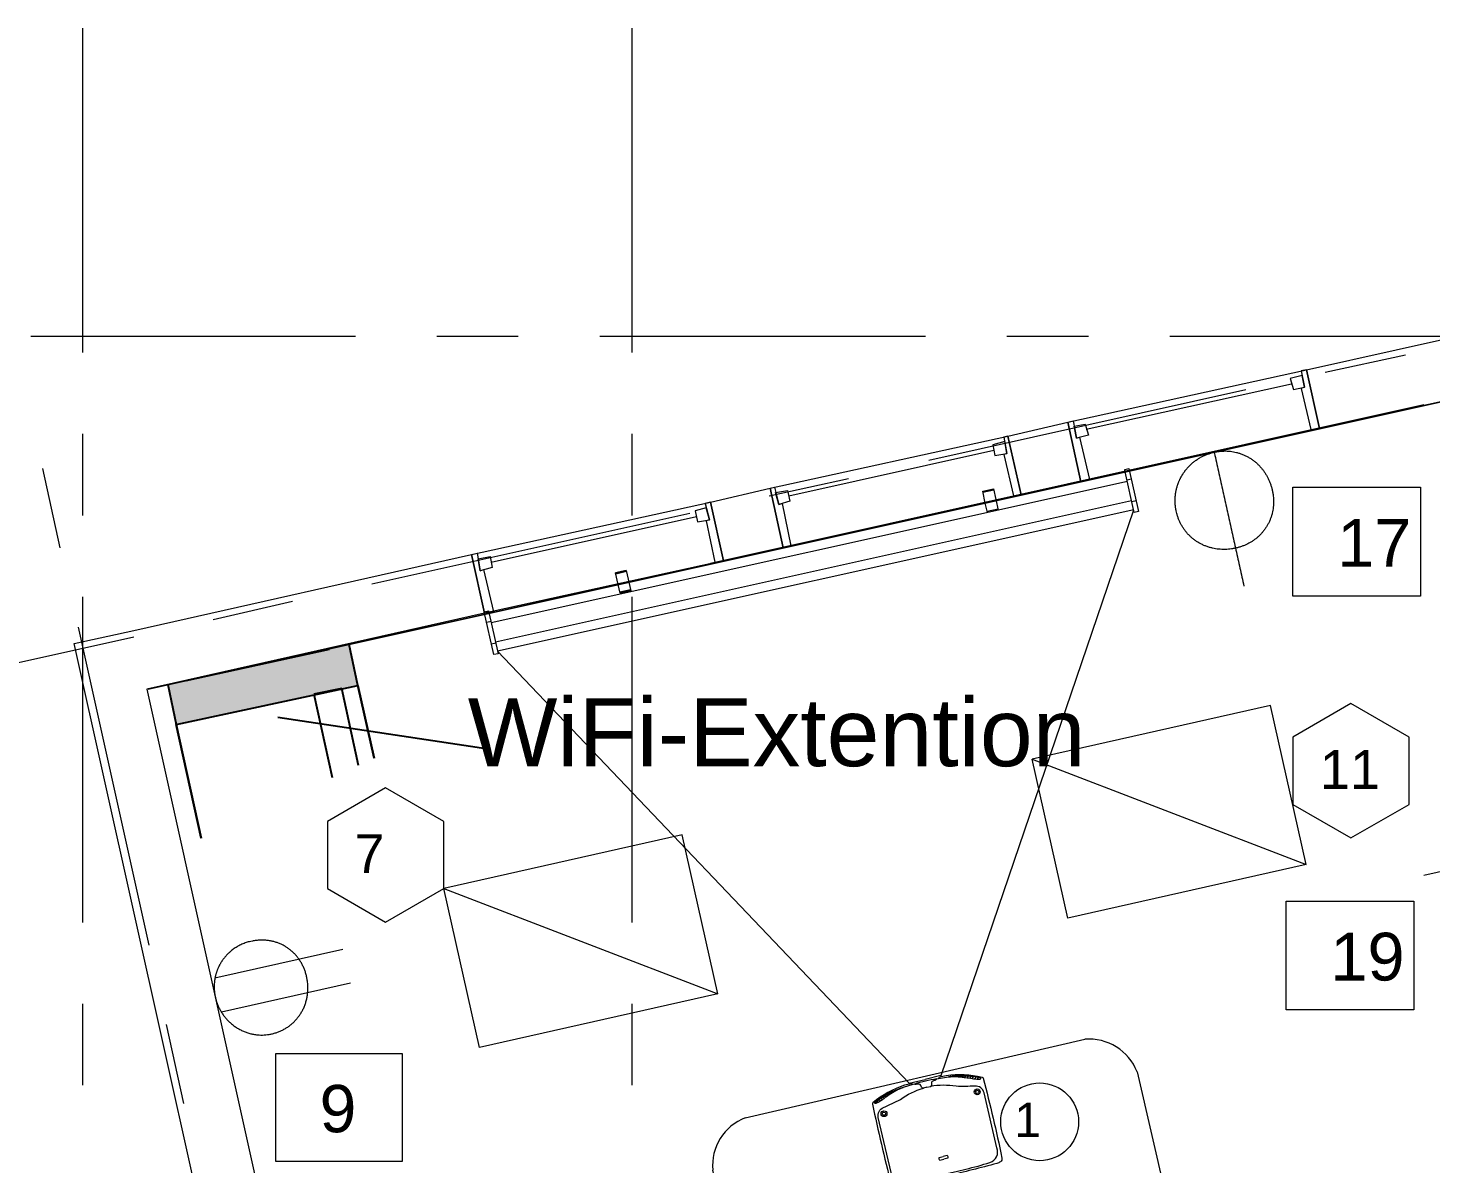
# Model space of a CAD drawing. Header units: inches. Extents: x 0.9 to 36.3, y 0.7 to 23.3.
# Drawn here: x 15.06 to 17.213, y 11.169 to 12.913 of the extents above; entities that cross this region are included whole.
import ezdxf

# ---------------------------------------------------------------- set-up
doc = ezdxf.new("R2010")
doc.units = ezdxf.units.IN
doc.linetypes.add('ACAD_ISO02W100', pattern=[15, 12, -3])
doc.layers.get('0').update_dxf_attribs({"color": 1})
for name, color, linetype, lineweight, true_color in [('Blocks', 7, 'Continuous', 5, 0x9a9c7f), ('Lights', 7, 'Continuous', 15, 0xff0a0a), ('Numbering Lights', 1, 'Continuous', 15, 0xff0000), ('Numbering Projectors', 7, 'Continuous', 0, 0x9a9c7f), ('PDF_Geometry', 7, 'Continuous', 9, 0x777777)]:
    doc.layers.add(name, color=color, linetype=linetype, lineweight=lineweight, true_color=true_color)
doc.layers.add('Numbering receptecles', color=170, linetype='Continuous', lineweight=15)
doc.layers.add('Receptacles', color=170, linetype='Continuous', lineweight=15)
doc.layers.add('WIFI', color=18, linetype='Continuous')
doc.styles.get("Standard").update_dxf_attribs({"font": 'arial.ttf'})

# ---------------------------------------------------------------- blocks, each defined once
blk = doc.blocks.new('Desk - 30 x 60 in.')
at = {"linetype": 'Continuous'}
for p, q in [((-26.999995, 0), (26.999995, 0)), ((-29.999995, -27), (-29.999995, -3)), ((29.999995, -3), (29.999995, -27)), ((26.999995, -30), (-26.999995, -30)), ((-20.000005, -30), (-20.000005, -31)), ((-16.000005, -31), (-16.000005, -30)), ((15.999995, -31), (15.999995, -30)), ((19.999995, -30), (19.999995, -31)), ((-20.000005, -31), (-16.000005, -31)), ((19.999995, -31), (15.999995, -31))]:
    blk.add_line(p, q, dxfattribs=at)
for centre, start, end in [((-26.499995, -3.5), 98.1301, 171.8699), ((26.499995, -3.5), 8.130102, 81.8699), ((-26.499995, -26.5), 188.1301, 261.8699), ((26.499995, -26.5), 278.1301, 351.8699)]:
    blk.add_arc(centre, 3.535534, start, end, dxfattribs=at)
blk = doc.blocks.new('Epson 5040ub_top_cad-block.com')
at = {"color": 0}
for points in [[(-73.9, -4.5), (-73.9, 0), (0, 0)], [(73.9, -4.5), (73.9, 0), (0, 0)], [(-230.6, -53.4), (-238.1, -47.2)], [(-219.7, -49.3), (-227.7, -42.6)], [(-208.3, -44.9), (-216.4, -38.2)], [(-198.7, -41.1), (-206.5, -34.6)], [(-188.1, -37), (-195.3, -31)], [(-177.2, -32.4), (-183.1, -27.5)], [(-167.9, -28.7), (-172.6, -24.9)], [(-157.3, -24.9), (-160.4, -22.3)], [(-147.5, -21.8), (-149.4, -20.3)], [(-138.3, -19.3), (-138.9, -18.8)], [(138.3, -19.3), (138.9, -18.8)], [(147.5, -21.8), (149.4, -20.3)], [(157.3, -24.9), (160.4, -22.3)], [(167.9, -28.7), (172.6, -24.9)], [(177.2, -32.4), (183.1, -27.5)], [(188.1, -37), (195.3, -31)], [(198.7, -41.1), (206.5, -34.6)], [(208.3, -44.9), (216.4, -38.2)], [(219.7, -49.3), (227.7, -42.6)], [(230.6, -53.4), (238.1, -47.2)], [(-18.6, -359.4), (0, -359.4)], [(-18.6, -371.4), (0, -371.4)], [(18.6, -359.4), (0, -359.4)], [(18.6, -371.4), (0, -371.4)], [(-48.7, -438.5), (48.7, -438.5)]]:
    blk.add_lwpolyline(points, dxfattribs=at)
for points in [[(0, -36.6), (-16.8, -36.6, -0.354906), (-24.2, -30.6, -0.016056), (-25.6, -22.2, 0.285232), (-31.3, -15.4, 0.084022), (-44.3, -13.5, -0.143766), (-48.6, -12.3, -0.072792), (-51.7, -9.7), (-60.2, -10.3, 0.320532), (-65.8, -5.2, 0.048215), (-96.9, -4.8, 0.096612), (-253.6, -49, 0.263617), (-257.6, -55.1, 0.012885), (-257.6, -426.5, -0.781265)], [(-60.2, -10.3), (-106, -13.5, 0.045223), (-106, -13.5, 0.07056), (-174.3, -31.3, -0.006437), (-228.3, -52.6, -0.072856), (-242.6, -55.7, -0.70445), (-245.6, -48.9, -0.081569), (-240.3, -45.4, -0.0531), (-169.8, -21.4, -0.048177), (-106, -13.5, -6.183682)], [(-48.7, -438.5), (-87.3, -438.5, -0.020934), (-200.3, -433.8, -0.427836), (-246.2, -376.8), (-246.2, -120.6, -0.367703), (-212.3, -80.7, 0.026801), (-129.5, -62.7, 0.03082), (-129.5, -62.7, -0.081077), (-16.8, -36.6, -8.970593)], [(-246.5, -53.2, -0.112665), (-245.6, -51.7, -0.081569), (-240.3, -48.2, -0.0531), (-169.8, -24.2, -0.02751), (-133.5, -18.2, -0.02751)], [(0, -36.6), (16.8, -36.6, 0.354906), (24.2, -30.6, 0.016056), (25.6, -22.2, -0.285232), (31.3, -15.4, -0.084022), (44.3, -13.5, 0.143766), (48.6, -12.3, 0.072792), (51.7, -9.7), (60.2, -10.3, -0.320532), (65.8, -5.2, -0.048215), (96.9, -4.8, -0.096612), (253.6, -49, -0.263617), (257.6, -55.1, -0.012885), (257.6, -426.5, 0.781265)], [(48.7, -438.5), (87.3, -438.5, 0.020934), (200.3, -433.8, 0.427836), (246.2, -376.8), (246.2, -120.6, 0.367703), (212.3, -80.7, -0.026801), (129.5, -62.7, -0.03082), (129.5, -62.7, 0.081077), (16.8, -36.6, 8.970593)], [(60.2, -10.3), (106, -13.5, -0.045223), (106, -13.5, -0.07056), (174.3, -31.3, 0.006437), (228.3, -52.6, 0.072856), (242.6, -55.7, 0.70445), (245.6, -48.9, 0.081569), (240.3, -45.4, 0.0531), (169.8, -21.4, 0.048177), (106, -13.5, 6.183682)], [(246.5, -53.2, 0.112665), (245.6, -51.7, 0.081569), (240.3, -48.2, 0.0531), (169.8, -24.2, 0.02751), (133.5, -18.2, 0.02751)], [(-257.6, -426.5, 0.30611), (-247.4, -441.7, 0.079705), (-229.7, -445.7, 0.003039), (0, -450, 73.76926)], [(257.6, -426.5, -0.30611), (247.4, -441.7, -0.079705), (229.7, -445.7, -0.003039), (0, -450, -73.76926)]]:
    blk.add_lwpolyline(points, format="xyb", dxfattribs=at)
for centre, radius in [((-217, -109.2), 13.3), ((-217, -109.2), 7.38), ((217, -109.2), 13.3), ((217, -109.2), 7.38)]:
    blk.add_circle(centre, radius, dxfattribs=at)
for centre, radius, start, end in [((0, -858.8), 850.7, 86.51693, 93.48307), ((-14, -365.4), 7.59, 127.73948, 232.26052), ((14, -365.4), 7.59, 307.73948, 52.26052)]:
    blk.add_arc(centre, radius, start, end, dxfattribs=at)

msp = doc.modelspace()

# ---------------------------------------------------------------- hatches: boundary and pattern name
at = {"layer": 'WIFI', "ltscale": 6, "transparency": 33554559}
h = msp.add_hatch(color=256, dxfattribs=at)
h.dxf.hatch_style = 1
h.set_gradient(color1=(153, 27, 30), color2=(0, 0, 0), tint=1)
h.paths.add_polyline_path([(15.3248, 11.9157), (15.2748, 11.9046), (15.2875, 11.8433), (15.4991, 11.8888), (15.4989, 11.8898), (15.5418, 11.8986), (15.542, 11.898), (15.5665, 11.9033), (15.5529, 11.9664)])

# ---------------------------------------------------------------- linework, layer by layer
at = {"layer": 'Blocks', "linetype": 'ByBlock'}
for p, q in [((16.546, 12.1871), (16.7442, 12.2311)), ((16.7475, 12.2166), (15.7712, 11.9996)), ((16.7536, 12.2199), (16.747, 12.2185)), ((16.5424, 12.2034), (16.5259, 12.1997)), ((16.5292, 12.1849), (16.5457, 12.1885)), ((15.7777, 11.9704), (16.7539, 12.1874)), ((16.7572, 12.1728), (15.7809, 11.9559)), ((15.9824, 12.0618), (16.5295, 12.1834)), ((16.549, 12.1739), (16.5325, 12.1703)), ((16.761, 12.1869), (16.7544, 12.1855)), ((15.9784, 12.0798), (15.9619, 12.0761)), ((15.9787, 12.0781), (15.9623, 12.0744)), ((15.9849, 12.0503), (15.9684, 12.0467)), ((15.9853, 12.0487), (15.9688, 12.045)), ((15.7708, 12.0015), (15.7642, 12.0001)), ((15.7715, 11.9671), (15.7781, 11.9685))]:
    msp.add_line(p, q, dxfattribs=at)
at = {"layer": 'Blocks', "linetype": 'ByBlock', "ltscale": 0.001}
for p, q in [((16.4615, 11.3041), (16.7572, 12.1728)), ((16.4127, 11.2927), (15.7809, 11.9559))]:
    msp.add_line(p, q, dxfattribs=at)
at = {"layer": 'Blocks', "linetype": 'ByBlock'}
for points in [[(16.7434, 12.235), (16.75, 12.2364), (16.7646, 12.1705), (16.758, 12.169), (16.7442, 12.2311)], [(15.7605, 12.0165), (15.7671, 12.018), (15.7818, 11.9521), (15.7752, 11.9506)]]:
    msp.add_lwpolyline(points, close=True, dxfattribs=at)
for points in [[(16.5328, 12.1689), (16.5295, 12.1834), (16.5256, 12.2014), (16.542, 12.205), (16.5493, 12.1725)], [(15.768, 12.0142), (15.9659, 12.0582), (15.9619, 12.0761), (15.9784, 12.0798), (15.9853, 12.0487), (15.9688, 12.045), (15.9659, 12.0582)]]:
    msp.add_lwpolyline(points, dxfattribs=at)
at = {"layer": 'Lights', "linetype": 'ByBlock'}
for points in [[(17.022, 11.6284), (16.6562, 11.5461), (16.6013, 11.79), (17.022, 11.6284), (16.9671, 11.8723), (16.6013, 11.79)], [(16.1191, 11.4298), (15.7533, 11.3474), (15.6984, 11.5913), (16.1191, 11.4298), (16.0642, 11.6737), (15.6984, 11.5913)]]:
    msp.add_lwpolyline(points, dxfattribs=at)
at = {"layer": 'Numbering Lights', "linetype": 'ByBlock', "ltscale": 0.001}
for points in [[(17.0907, 11.8756), (17.0013, 11.8239), (17.0013, 11.7207), (17.0907, 11.6691), (17.1801, 11.7207), (17.1801, 11.8239)], [(15.609, 11.7462), (15.5196, 11.6946), (15.5196, 11.5913), (15.609, 11.5397), (15.6984, 11.5913), (15.6984, 11.6946)]]:
    msp.add_lwpolyline(points, close=True, dxfattribs=at)
at = {"layer": 'Numbering Projectors', "linetype": 'ByBlock', "ltscale": 0.001}
msp.add_circle((16.6129, 11.2332), 0.0597, dxfattribs=at)
at = {"layer": 'Numbering receptecles', "linetype": 'ByBlock', "ltscale": 0.001}
for points in [[(17.0016, 12.2076), (17.1976, 12.2076), (17.1976, 12.0404), (17.0016, 12.0404)], [(16.9913, 11.5723), (17.1873, 11.5723), (17.1873, 11.405), (16.9913, 11.405)], [(15.4405, 11.3381), (15.6345, 11.3381), (15.6345, 11.1725), (15.4405, 11.1725)]]:
    msp.add_lwpolyline(points, close=True, dxfattribs=at)
at = {"layer": 'PDF_Geometry', "linetype": 'ByBlock'}
for points in [[(15.1444, 12.4145), (15.1444, 12.9128)], [(15.9877, 12.4145), (15.9877, 12.9128)], [(17.8143, 9.6579), (17.7993, 9.7263), (17.7976, 9.7296), (17.8343, 9.7379), (17.2543, 12.3462), (17.291, 12.3528), (17.0426, 12.2978), (17.0226, 12.3878), (17.2976, 12.4495), (17.7243, 12.4495), (19.4592, 12.4495), (20.2658, 12.4495), (20.3308, 12.4495)], [(15.0644, 12.4395), (15.5627, 12.4395)], [(15.6877, 12.4395), (15.8127, 12.4395)], [(15.9377, 12.4395), (16.4377, 12.4395)], [(16.5627, 12.4395), (16.6877, 12.4395)], [(16.8126, 12.4395), (17.3126, 12.4395)], [(17.051, 12.3845), (17.1743, 12.4112)], [(17.0226, 12.3878), (17.0143, 12.3862), (17.0193, 12.3612), (17.0143, 12.3595), (17.0293, 12.2962), (17.0426, 12.2978)], [(16.9993, 12.3662), (16.6843, 12.2962)], [(17.2543, 12.3445), (15.2444, 11.8978), (17.2543, 12.3445)], [(16.4427, 12.2495), (16.9293, 12.3578)], [(16.1077, 12.0912), (17.2026, 12.3345)], [(16.656, 12.3078), (16.6643, 12.3095), (16.6693, 12.2828), (16.6743, 12.2845), (16.6893, 12.2195), (16.676, 12.2162)], [(15.1444, 12.1645), (15.1444, 12.2895)], [(15.9877, 12.1645), (15.9877, 12.2895)], [(16.5643, 12.2862), (16.5577, 12.2845), (16.5627, 12.2595), (16.5577, 12.2578), (16.5727, 12.1945), (16.5843, 12.1962)], [(16.2277, 12.1945), (16.5427, 12.2645)], [(15.1094, 12.1145), (15.0827, 12.2362)], [(16.1977, 12.1945), (16.3193, 12.2212)], [(16.1993, 12.2062), (16.206, 12.2078), (16.2127, 12.1812), (16.2177, 12.1828), (16.231, 12.1178), (16.2193, 12.1145)], [(15.5877, 12.0595), (16.076, 12.1678)], [(16.1077, 12.1845), (16.0993, 12.1828), (16.106, 12.1578), (16.101, 12.1562), (16.1143, 12.0928), (16.1277, 12.0945)], [(15.771, 12.0928), (16.086, 12.1628)], [(15.741, 12.1045), (15.7494, 12.1062), (15.7544, 12.0795), (15.7594, 12.0812), (15.7744, 12.0162), (15.761, 12.0145)], [(15.1444, 11.5395), (15.1444, 12.0395)], [(15.9877, 11.5395), (15.9877, 12.0395)], [(15.3444, 12.0045), (15.466, 12.0328)], [(14.7344, 11.8695), (15.2227, 11.9778)], [(15.246, 11.5045), (15.1377, 11.9928)], [(15.1444, 11.2895), (15.1444, 11.4145)], [(15.9877, 11.2895), (15.9877, 11.4145)], [(15.2994, 11.2612), (15.2727, 11.3829)]]:
    msp.add_lwpolyline(points, dxfattribs=at)
for points in [[(16.676, 12.2162), (16.656, 12.3078), (17.0226, 12.3878), (17.0426, 12.2978)], [(16.9976, 12.3745), (17.0026, 12.3578), (17.0193, 12.3612), (17.016, 12.3795)], [(16.676, 12.2162), (16.5843, 12.1962), (16.5643, 12.2862), (16.656, 12.3078)], [(16.6827, 12.3045), (16.6877, 12.2878), (16.6693, 12.2828), (16.666, 12.3012)], [(16.2193, 12.1145), (16.1993, 12.2062), (16.5643, 12.2862), (16.5843, 12.1962)], [(16.541, 12.2728), (16.5443, 12.2562), (16.5627, 12.2595), (16.5593, 12.2778)], [(16.3001, 12.1324), (16.7312, 12.2283)], [(16.2193, 12.1145), (16.1277, 12.0945), (16.1077, 12.1845), (16.1993, 12.2062)], [(16.226, 12.2028), (16.2293, 12.1862), (16.2127, 12.1812), (16.2077, 12.1995)], [(15.761, 12.0145), (15.741, 12.1045), (16.1077, 12.1845), (16.1277, 12.0945)], [(16.0843, 12.1712), (16.0877, 12.1545), (16.106, 12.1578), (16.101, 12.1762)], [(15.8689, 12.0366), (16.3001, 12.1324)], [(17.4326, 9.6446), (17.4476, 9.5763), (16.0527, 9.2663), (15.8377, 9.218), (15.8627, 9.103), (15.8377, 9.0963), (15.7727, 9.083), (15.1311, 11.9678), (15.2227, 11.9878), (15.741, 12.1045), (15.761, 12.0145), (15.2427, 11.8978), (15.821, 9.2913), (17.4326, 9.6479)], [(15.7694, 12.1012), (15.7727, 12.0845), (15.7544, 12.0795), (15.751, 12.0978)]]:
    msp.add_lwpolyline(points, close=True, dxfattribs=at)
at = {"layer": 'Receptacles', "linetype": 'ByBlock'}
for points in [[(17.2025, 11.6118), (17.4026, 11.6569)], [(15.5436, 11.498), (15.3471, 11.4538)], [(15.5553, 11.446), (15.3572, 11.4014)]]:
    msp.add_lwpolyline(points, dxfattribs=at)
for points, weights, knots in [([(16.8808, 12.2615), (16.9223, 12.2707), (16.9608, 12.2444), (16.97, 12.2029), (16.9792, 12.1614), (16.955, 12.1234), (16.9135, 12.1141), (16.872, 12.1049), (16.8319, 12.1287), (16.8227, 12.1702), (16.8181, 12.1903), (16.8216, 12.2106), (16.8327, 12.2279), (16.8438, 12.2453), (16.8607, 12.2571), (16.8808, 12.2615), (16.896, 12.193), (16.9112, 12.1245), (16.9264, 12.056)], [1, 1, 1, 1, 1, 1, 1, 1, 1, 1, 0.948717948716, 0.948717948716, 1, 0.948717948716, 0.948717948716, 1, 1, 1, 1], [0, 0, 0, 0, 1, 1, 1, 2, 2, 2, 3, 3, 3, 3.789582, 3.789582, 3.789582, 4.579164, 4.579164, 4.579164, 5.579164, 5.579164, 5.579164, 5.579164]), ([(15.3477, 11.4245), (15.3434, 11.4433), (15.3466, 11.4624), (15.3569, 11.4787), (15.3673, 11.4951), (15.3831, 11.5062), (15.402, 11.5103), (15.4421, 11.5193), (15.4788, 11.4961), (15.4878, 11.456), (15.4969, 11.416), (15.474, 11.3772), (15.434, 11.3682), (15.396, 11.3596), (15.3567, 11.3845), (15.3477, 11.4245)], [1, 0.948448710105, 0.948448710105, 1, 0.948448710105, 0.948448710105, 1, 1, 1, 1, 1, 1, 1, 1, 1, 1], [0, 0, 0, 0, 0.79168, 0.79168, 0.79168, 1.583359, 1.583359, 1.583359, 2.583359, 2.583359, 2.583359, 3.583359, 3.583359, 3.583359, 4.583359, 4.583359, 4.583359, 4.583359])]:
    msp.add_rational_spline(points, weights, degree=3, knots=knots, dxfattribs=at)
at = {"layer": 'WIFI', "linetype": 'ByBlock'}
for p, q in [((15.3031, 11.911), (15.5227, 11.9591)), ((15.5665, 11.9033), (15.5529, 11.9664)), ((15.2748, 11.9046), (15.2875, 11.8433)), ((15.2875, 11.8433), (15.5665, 11.9033)), ((15.5418, 11.8986), (15.4989, 11.8898)), ((15.4989, 11.8898), (15.5269, 11.7617)), ((15.5675, 11.7805), (15.5418, 11.8986)), ((15.5914, 11.7917), (15.5665, 11.9033)), ((15.5665, 11.9033), (15.5914, 11.7917)), ((15.326, 11.6686), (15.2875, 11.8433)), ((15.2875, 11.8433), (15.326, 11.6686))]:
    msp.add_line(p, q, dxfattribs=at)
at = {"layer": 'WIFI', "ltscale": 6}
msp.add_line((15.4435, 11.8546), (15.7665, 11.8061), dxfattribs=at)

# ---------------------------------------------------------------- block references
at = {"layer": 'Blocks', "linetype": 'ByBlock'}
for name, p, xscale, yscale, zscale, rotation in [('Desk - 30 x 60 in.', (16.8981, 10.7238), 0.02228400084495367, 0.02228400084495367, 0.02228400084495367, 283.0397335814351), ('Epson 5040ub_top_cad-block.com', (16.4371, 11.2984), 0.0003386368815212313, 0.0003386368815212313, 0.0003386368815212313, 13.1697255550649)]:
    msp.add_blockref(name, p, dxfattribs=dict(at, xscale=xscale, yscale=yscale, zscale=zscale, rotation=rotation))

# ---------------------------------------------------------------- texts
at = {"layer": 'Numbering Lights', "linetype": 'ByBlock', "ltscale": 0.001}
for s, height, p in [('11', 0.05956, (17.0429, 11.7445)), ('7', 0.0596, (15.5611, 11.6152))]:
    msp.add_text(s, height=height, dxfattribs=at).set_placement(p)
at = {"layer": 'Numbering Projectors', "linetype": 'ByBlock', "ltscale": 0.001}
msp.add_text('1', height=0.0524, dxfattribs=at).set_placement((16.5741, 11.2101))
at = {"layer": 'Numbering receptecles', "linetype": 'ByBlock', "ltscale": 0.001}
for s, height, p in [('17', 0.0733, (17.0695, 12.0856)), ('19', 0.0733, (17.0591, 11.4502)), ('9', 0.0726, (15.5077, 11.2172))]:
    msp.add_text(s, height=height, dxfattribs=at).set_placement(p)
at = {"layer": 'WIFI', "linetype": 'ACAD_ISO02W100', "ltscale": 0.01, "insert": (15.7351, 11.8837), "char_height": 0.104415, "width": 1.101741, "attachment_point": 1}
msp.add_mtext('\\pxql;WiFi-Extention', dxfattribs=at)

doc.saveas('drawing.dxf')
